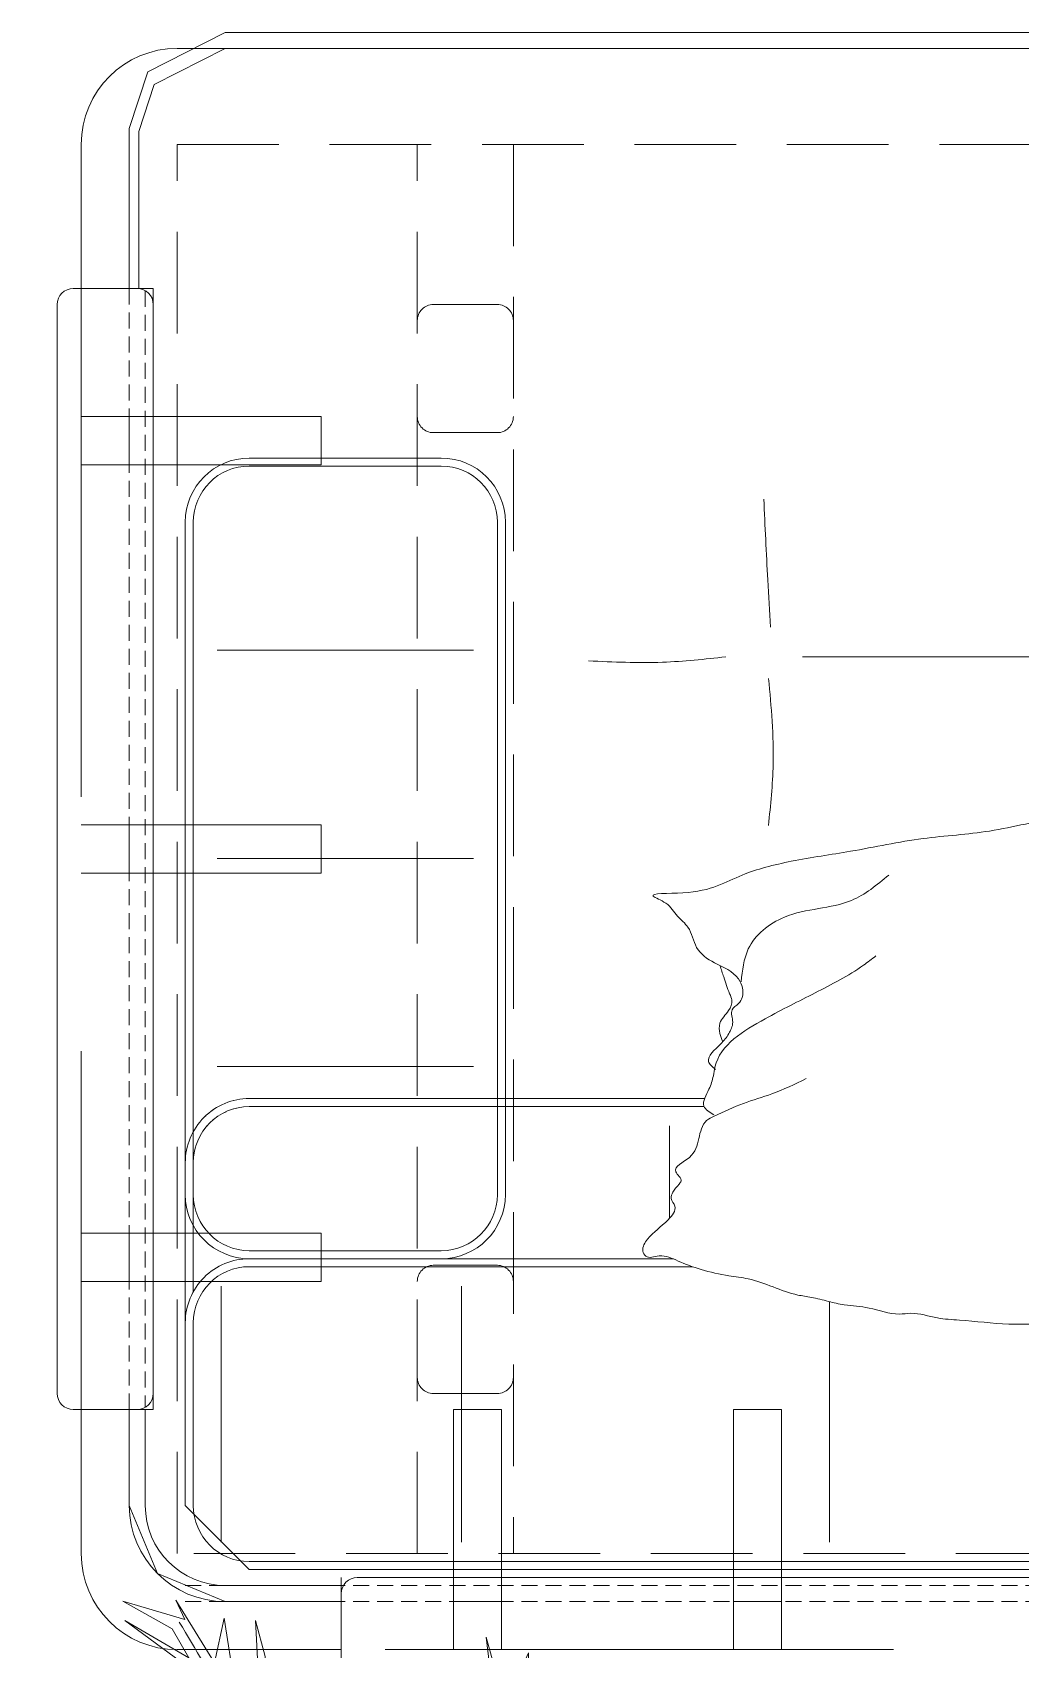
# Model space of a CAD drawing. Header units: centimetres. Extents: x 5488 to 20269, y -31398 to -19684.
# Drawn here: x 16366.9 to 16428.7, y -23979.2 to -23878.2 of the extents above; entities that cross this region are included whole.
import ezdxf

# ---------------------------------------------------------------- set-up
doc = ezdxf.new("R2010")
doc.units = ezdxf.units.CM
doc.set_wipeout_variables(frame=1)
for name, pattern in [('DASHED2', [9.524999999999999, 6.35, -3.175]), ('DASHEDX2', [1.5, 1, -0.5]), ('HIDDEN', [9.524999999999999, 6.35, -3.175])]:
    doc.linetypes.add(name, pattern=pattern)
doc.layers.add('wipeout', color=7, linetype='Continuous', true_color=0xffffff)
for name, color, linetype, lineweight in [('xxx_Auto_FFE_UPHOLSTERY', 67, 'Continuous', 20), ('xxx_Auto_FFE_WOOD', 36, 'Continuous', 0), ('xxx_Auto_Tefris_Tefris', 32, 'Continuous', 15)]:
    doc.layers.add(name, color=color, linetype=linetype, lineweight=lineweight)
doc.layers.add('xxx_Auto_LANDSCAPE', color=7, linetype='Continuous', lineweight=0, true_color=0x496639)

# ---------------------------------------------------------------- blocks, each defined once
blk = doc.blocks.new('A$C5c4a7a0b')
for p, q in [((109.0000293273915, -4.5), (109.0000293273915, -3)), ((109.0000293273915, -3), (116.2500293273924, -3)), ((116.2500293273924, -3), (120.4926700145115, -4.757359312879998)), ((120.4926700145115, -4.757359312879998), (122.2500293273915, -9)), ((122.2500293273915, -9), (122.2500293273915, -15)), ((122.2500293273915, -15), (120.7500293273906, -15)), ((120.7500293273906, -15), (120.7500293273924, -85)), ((120.7500293273924, -85), (122.2500293273915, -85)), ((-123.2500293273924, -101), (116.2500293273924, -101))]:
    blk.add_line(p, q)
at = {"layer": 'xxx_Auto_FFE_UPHOLSTERY', "linetype": 'DASHEDX2'}
blk.add_line((118.7499999999936, -4), (-115.8660547311756, -4), dxfattribs=at)
at = {"layer": 'xxx_Auto_FFE_UPHOLSTERY'}
for p, q in [((31.48317326763754, -62), (80.17482037730406, -62)), ((121.6507287539189, -85), (121.6507287539189, -94.80467274797775)), ((122.2500293273915, -85), (122.2500293273915, -95)), ((121.6507287539189, -94.80467274797775), (120.6937358633568, -97.74090608043844)), ((122.2500293273915, -95), (121.0977091848081, -98.53553390593152)), ((121.0977091848081, -98.53553390593152), (116.2500293273924, -101))]:
    blk.add_line(p, q, dxfattribs=at)
at = {"layer": 'xxx_Auto_FFE_UPHOLSTERY', "linetype": 'DASHEDX2'}
for points in [[(118.7500293273852, -3), (-116.0000293273915, -3)], [(121.2500293273915, -84.8660254037859), (121.2500293273915, -15.13397459621774)], [(122.2500293273915, -85), (122.2500293273915, -15)]]:
    blk.add_lwpolyline(points, dxfattribs=at)
at = {"layer": 'xxx_Auto_FFE_UPHOLSTERY'}
for points in [[(109.0000293273915, -3), (116.2500293273915, -3, -0.4142135623730951), (122.2500293273915, -9), (122.2500293273915, -15)], [(108.8660547311756, -4), (116.2500293273915, -4, -0.4142135623730951), (121.2500293273915, -9), (121.2500293273915, -15)], [(114.7500293273915, -24.41421356237333), (-101.7500293273824, -24.4142135623697, -0.4142135623729902), (-105.7500293273824, -20.41421356237333), (-105.7500293273897, -9, -0.4142135623732038), (-101.7500293273897, -5), (114.7499999999955, -5), (118.7499999999955, -9)], [(118.7499999999955, -9), (118.7500000000027, -30.4142135623697, -0.4142135623732038), (114.7500000000027, -34.41421356237333), (-85.75002932739153, -34.4142135623697)], [(118.7500000000027, -20.4142135623697, -0.4142135623732038), (114.7500000000027, -24.41421356237333)], [(118.2499999999991, -22.35070523547984), (118.2500000000027, -30.4142135623697, -0.414213562373095), (114.7500000000027, -33.9142135623697), (-85.75002932739153, -33.9142135623697)], [(102.7500293273915, -24.41421356237333, 0.414213562373095), (98.75002932739153, -28.41421356237333), (98.75002932739153, -70.41421356237333, 0.414213562373095), (102.7500293273915, -74.41421356237333), (114.7500293273915, -74.41421356237333, 0.414213562373095), (118.7500293273915, -70.41421356237333), (118.7500293273915, -28.41421356237333, 0.414213562373095), (114.7500293273915, -24.41421356237333)], [(-129.2500293273915, -85), (-129.2500293273915, -95, 0.414213562373095), (-123.2500293273915, -101), (116.2500293273924, -101)], [(-128.2500293273915, -84.86602540378226), (-128.2500293273915, -95, 0.4142135623730951), (-123.2500293273915, -100), (116.2500293273924, -100), (120.6937358633568, -97.74090608043844)]]:
    blk.add_lwpolyline(points, format="xyb", dxfattribs=at)
for points in [[(114.7499999999955, -5.5, -0.4142135623729428), (118.2499999999955, -9), (118.2500000000027, -20.4142135623697, -0.414213562373095), (114.7500000000027, -23.9142135623697), (-101.7500293273824, -23.9142135623697, -0.414213562373095), (-105.2500293273806, -20.41421356237333), (-105.2500293273897, -9, -0.4142135623732472), (-101.7500293273897, -5.5)], [(114.7500293273915, -24.91421356237333), (102.7500293273915, -24.91421356237333, 0.414213562373095), (99.25002932739153, -28.41421356237333), (99.25002932739153, -70.41421356237333, 0.414213562373095), (102.7500293273915, -73.91421356237333), (114.7500293273915, -73.91421356237333, 0.414213562373095), (118.2500293273915, -70.41421356237333), (118.2500293273915, -28.41421356237333, 0.414213562373095)]]:
    blk.add_lwpolyline(points, format="xyb", close=True, dxfattribs=at)
for points in [[(78.49997067261211, -6.707106781221228), (78.49997067261211, -22.70710678122123)], [(101.4999706619401, -6.707106785514043), (101.4999706619401, -22.70710678551404)], [(116.4999706619401, -6.707106785514043), (116.4999706619401, -22.70710678551404)], [(88.49997067261938, -25.62132034359092), (88.49997067261938, -32.70710678121395)], [(116.7500293273897, -36.41421356237333), (100.7500293273897, -36.41421356237333)], [(116.7500293273897, -49.41421356237333), (100.7500293273897, -49.41421356237333)], [(116.7500293273897, -62.41421356237333), (100.7500293273897, -62.41421356237333)]]:
    blk.add_lwpolyline(points, dxfattribs=at)
at = {"layer": 'xxx_Auto_FFE_UPHOLSTERY', "linetype": 'DASHEDX2'}
for points in [[(98.75002932739153, -33.91421356237333), (114.7500293273824, -33.91421356237333, 0.414213562373095), (118.2500293273806, -30.41421356237333), (118.2500293273806, -26.47772188924864)], [(98.75002932739153, -34.41421356237333), (114.7500293273824, -34.41421356237333, 0.4142135623738942), (118.7500293273915, -30.41421356237333)]]:
    blk.add_lwpolyline(points, format="xyb", dxfattribs=at)
at = {"layer": 'xxx_Auto_FFE_UPHOLSTERY'}
for points in [[(82.29963098306871, -60.65776822118278), (82.01359719556604, -55.28905060324905), (82.30961301353636, -51.47055564969924)], [(84.97332146172448, -62), (88.9248729033734, -61.66377816653403), (93.54903992437357, -61.74782887251422)], [(82.18174489163903, -63.86270735670041), (82.34990498524166, -66.80464364716318), (82.60213272811416, -71.84797114919274)]]:
    blk.add_spline(points, degree=3, dxfattribs=at)
at = {"layer": 'xxx_Auto_FFE_WOOD', "linetype": 'HIDDEN', "ltscale": 5}
for p, q in [((84.5, 0), (84.5, -15)), ((99, 0), (99, -15)), ((125.25, -23), (110.25, -23)), ((125.25, -48.5), (110.25, -48.5)), ((125.25, -74), (110.25, -74))]:
    blk.add_line(p, q, dxfattribs=at)
at = {"layer": 'xxx_Auto_FFE_WOOD'}
for points in [[(109, -3.5), (109, 0.5, 0.414213562373095), (108, 1.5), (-115, 1.5, 0.414213562373095), (-116, 0.5), (-116, -3.5, 0.414213562373095), (-115, -4.5), (108, -4.5, 0.414213562373095)], [(121.75, -15), (125.75, -15, -0.414213562373095), (126.75, -16), (126.75, -84, -0.414213562373095), (125.75, -85), (121.75, -85, -0.414213562373095), (120.75, -84), (120.75, -16, -0.414213562373095)]]:
    blk.add_lwpolyline(points, format="xyb", close=True, dxfattribs=at)
at = {"layer": 'xxx_Auto_FFE_WOOD', "linetype": 'HIDDEN', "ltscale": 5}
for points in [[(-116.0000570244374, 0.003461839729425265), (109, 0)], [(84.5, 0), (81.5, 0)], [(84.5, -15), (81.5, -15), (81.5, 0)], [(99, 0), (102, 0)], [(99, -15), (102, -15), (102, 0)], [(81.5, -3), (84.5, -3)], [(102, -3), (99, -3)], [(125.25, -85), (125.25, -15)], [(110.25, -23), (110.25, -26), (125.25, -26)], [(122.25, -26), (122.25, -23)], [(110.25, -48.5), (110.25, -51.5), (125.25, -51.5)], [(122.25, -51.5), (122.25, -48.5)], [(110.25, -74), (110.25, -77), (125.25, -77)], [(122.25, -77), (122.25, -74)]]:
    blk.add_lwpolyline(points, dxfattribs=at)
at = {"layer": 'xxx_Auto_FFE_WOOD'}
for points in [[(125.25, -15), (125.25, -6, 0.4142135623730956), (119.25, 0), (109, 0)], [(119.25, -100), (-126.25, -100, -0.4142135623730945), (-132.25, -94), (-132.25, -85)], [(119.25, -100, 0.4142135623730945), (125.25, -94), (125.25, -85)]]:
    blk.add_lwpolyline(points, format="xyb", dxfattribs=at)
at = {"layer": 'xxx_Auto_FFE_WOOD', "linetype": 'DASHED2'}
blk.add_lwpolyline([(-126.25, -94), (-126.25, -6), (119.2544739990544, -6), (119.2544739990544, -94)], close=True, dxfattribs=at)
for points in [[(98.25, -94), (98.25, -6)], [(104.25, -6), (104.25, -94)]]:
    blk.add_lwpolyline(points, dxfattribs=at)
for points in [[(104.25, -17, 0.414213562373095), (103.25, -16), (99.25, -16, 0.414213562373095), (98.25, -17)], [(98.25, -23, 0.414213562373095), (99.25, -24), (103.25, -24, 0.414213562373095), (104.25, -23)], [(98.25, -77, -0.414213562373095), (99.25, -76), (103.25, -76, -0.414213562373095), (104.25, -77)], [(104.25, -83, -0.414213562373095), (103.25, -84), (99.25, -84, -0.414213562373095), (98.25, -83)]]:
    blk.add_lwpolyline(points, format="xyb", dxfattribs=at)
blk.add_wipeout([(25.45714154270478, -47.99188538371256), (24.323055858013156, -47.742505627009706), (23.74310392938711, -47.666883996856214), (23.374430612679184, -47.6591185986064), (22.87694509029049, -47.52993396364742), (22.669130094843858, -47.35338043227365), (22.56116084104169, -47.124514059995676), (22.54279653328412, -46.884159210858016), (22.542796533281937, -46.88415921086768), (22.92212449298337, -46.78266180667541), (23.179652127031197, -46.809940735081895), (23.52840530012419, -46.67581328137484), (23.787933746795566, -46.27505077970734), (24.057714856634327, -45.52524553778645), (24.28586149597418, -45.00044183903316), (25.04683462329301, -44.254926672352056), (26.016689746954658, -43.60018710712687), (26.672855432600365, -42.99119554124438), (27.228629733044063, -41.99246496220964), (27.853671671949083, -40.869521393593814), (28.149742926253797, -40.11244104075038), (28.372228033166994, -39.58589642002036), (28.79052919666753, -39.046092776666626), (28.9160844473309, -38.90403780711023), (28.577575425451112, -38.5573421289489), (28.458206633945835, -38.28820872886148), (28.443794568747144, -37.99294196787416), (28.52896212402402, -37.66299057625669), (28.683708332341297, -37.228550769893005), (28.78747323161905, -36.87604974565728), (29.009331312173604, -35.64396482445785), (29.140546886747728, -35.18482316836602), (29.20070987503114, -34.68299315639037), (29.140557036389943, -34.21105295294964), (29.0152004256385, -33.845306272273035), (28.512372388839275, -32.97092628922522), (28.02185606770616, -32.21324930168683), (27.766926591100823, -31.646574180773314), (27.623374521630375, -31.188894477095232), (27.457660954247164, -30.281279692509074), (27.308740382383494, -29.462003068442186), (27.17691450457946, -29.15028252922025), (26.972744651092846, -28.887098410975412), (26.611522821365593, -28.613651028445062), (26.348021228778556, -28.439234224762842), (26.026827293519936, -28.17704093451661), (25.80766466879925, -27.969754233025128), (25.62226501218524, -27.79379496867341), (25.432916600500935, -27.5991639536727), (25.327177448350046, -27.461495275591787), (25.275536278290517, -27.343016617794305), (25.314307203891673, -27.215443524697477), (25.399060433159296, -27.155323754060362), (25.569865496336615, -27.092931891119918), (25.775180642592957, -27.04805312129689), (26.13812801841852, -26.99821017810534), (26.595060824523664, -26.920918532142977), (26.953686407796, -26.842893757968312), (27.29598827806629, -26.74656321397137), (28.07079519597537, -26.440794824129426), (29.682523526570538, -25.642844186614738), (32.06443329283785, -24.729830499753106), (34.139698731312976, -24.083542528008905), (37.569664390478145, -23.17394652396024), (41.286143737408544, -22.32380201248671), (45.505253048625484, -21.59034240762155), (49.0175109597077, -21.150791723599312), (51.32436086861376, -20.768594886725268), (52.752665153704406, -20.69070452290886), (54.05055429357401, -20.667710992630518), (55.070574136534425, -20.517324868831864), (55.95788048775548, -20.420592924649213), (57.20756827394306, -20.343421001137983), (58.506405830273316, -20.398516632742457), (59.87693163454664, -20.50553495563119), (61.45148854370383, -20.511106539592333), (62.12120791239099, -20.414653585856357), (62.978529116187964, -20.416251325671226), (64.62533995636176, -20.29513026021401), (66.21558945603216, -20.171044263978416), (67.62933636132942, -20.197785519093145), (68.3396666059352, -20.275038016082377), (69.49970064298772, -20.258729488002515), (70.51029674766384, -20.275624819509545), (71.10529539587176, -20.23839817425325), (71.77740005239318, -20.182533925498035), (73.36727130705563, -20.226392443766983), (62.63944926143395, -20.299672677037847), (63.87132011098828, -20.316870877537866), (65.05240708681744, -20.325302890836113), (66.35313012694054, -20.32059732138633), (67.48079168120495, -20.33315955862001), (68.49967958929375, -20.40636068132916), (70.04589823475544, -20.555662435528774), (71.01159224701952, -20.617183176811835), (71.80233936025024, -20.72186077889812), (72.52568822597678, -20.885084740961858), (73.14527058023393, -20.991249528472736), (74.03091443538932, -20.957820656658626), (74.49479730811233, -20.975417772189644), (75.21077196375106, -21.1263607678474), (75.89712263954081, -21.306503954379963), (76.67688583926736, -21.431859147987907), (77.89146099800118, -21.593908104260862), (78.59164203925917, -21.754677442387916), (79.58550483582532, -21.99009843280217), (80.25025511873314, -22.103668278694997), (81.06267260415818, -22.303845128419283), (81.63751280088684, -22.503211639568278), (82.12187578372433, -22.687362604727596), (82.54088006733261, -22.859907135033623), (83.14086530307794, -23.116979917909248), (84.0587280869949, -23.243034499335792), (84.63225060762855, -23.356913907609155), (85.69314464885957, -23.519529107551847), (86.4509023126614, -23.718404809203292), (86.89504210418811, -23.81964613208727), (87.6220642318464, -24.12609366799255), (88.04343190918908, -24.309455217529944), (88.5172684958051, -24.50655682801336), (88.97068522144775, -24.59268811325272), (89.49739162654876, -24.521951021101245), (89.78921353766187, -24.49810575717251), (89.96964264434902, -24.56284705521452), (90.11753905308075, -24.768286604443134), (90.15893072053163, -24.962531185198856), (90.11629488807125, -25.21368962828774), (90.02481790370261, -25.402388228011134), (89.8353656570996, -25.652053831062986), (89.59681379356641, -25.923210900979342), (89.25875780763624, -26.16819249171283), (88.52975397610071, -26.893655105452197), (88.24567299203736, -27.247974510624374), (88.16365927279666, -27.721019199887124), (88.35562725093772, -28.07040043701896), (88.27149301986435, -28.590586464349286), (88.07572515375992, -28.865938112380405), (87.9185983308261, -29.04483226434482), (87.7688804552875, -29.25204577014648), (87.91743101876551, -29.58831956127932), (88.1198193879327, -29.97830705381068), (87.89679938216679, -30.276398811204146), (87.66220794981268, -30.4172611761269), (87.34507399427604, -30.66462496399184), (87.10127305341359, -30.884862418574343), (86.95758523188731, -30.984260215746318), (86.77959832545697, -31.468598300405475), (86.58069769712777, -32.3639497768078), (86.43107857770285, -32.677791213249165), (86.17983080081407, -33.03030736853455), (85.91212756999941, -33.210374771400325), (85.71706484194186, -33.39900174183485), (86.06011513569773, -33.61459875831616), (86.33566823962454, -33.92253420418872), (86.26625330392548, -34.50218923635781), (86.10119097032593, -34.853672579073034), (85.85973401056478, -35.42527545521426), (85.79406292053073, -35.65055842625462), (85.71918581373731, -36.02273488149042), (85.6732455146449, -36.284682936401964), (85.88055744919158, -36.47184477179623), (86.0305504016909, -36.63323500612432), (86.03227511923507, -36.96092997013295), (85.87472581978679, -37.22425448097219), (85.6369183002095, -37.48349328175999), (85.17571933306837, -37.98944326063615), (85.36077344464947, -38.567023212168195), (85.38332333338096, -38.83930305374726), (85.18921175987948, -39.40620160325915), (84.808328040294, -39.89436231704053), (84.61562415352691, -40.29610088128926), (84.7623329678032, -41.02646712729985), (84.92368949308812, -41.452216353501655), (85.2141304029013, -42.344786082304694), (85.34132472582212, -42.72382382316039), (86.09465531599261, -43.13907965246665), (86.7624219667023, -43.79740253212937), (87.09254745686687, -44.59610602457347), (87.31516640280002, -45.07706978830464), (87.64634242312707, -45.4614281802708), (88.13876443674735, -45.98777447787755), (88.58053880604982, -46.50371772836306), (89.1495891266045, -46.857519943713626), (89.52276985757422, -47.11716868894024), (89.52276985753521, -47.11716868899644), (88.98033422665415, -47.21181645139474), (88.4796357703839, -47.12839269833417), (87.87840801803283, -47.24786961666767), (86.92991195559023, -47.332143064049944), (85.71242426238851, -47.61969483129204), (84.42077384038026, -48.16481866102045), (81.36912149734124, -49.130242079735154), (78.80919813775313, -49.59764957146254), (71.51979163033354, -50.8102844079757), (67.47152096536223, -51.19679107186542), (63.270486826573, -51.50078090253973), (69.56372063583872, -51.94995539013853), (67.15066435630872, -52.00684401869539), (65.1800780467166, -51.80713687646525), (61.878408999330695, -52.03453198153254), (58.17598652464494, -52.16467106284216), (53.762331771637925, -52.13622815688933), (53.762331771637925, -52.13622815688933), (50.38315319099172, -52.00108238974724), (47.73293710718402, -51.813443865436085), (45.841431906410506, -51.63053165685831), (43.25331461609134, -51.39936198330564), (40.81461026658445, -51.28252445836591), (39.29062943059859, -51.1529232965848), (36.72919583777734, -50.70326381710974), (35.309395686926045, -50.36096579101364), (33.82227981605224, -50.006738657520344), (32.28907697257503, -49.73644897530936), (30.87911682674666, -49.51598673323173), (29.266974345626238, -49.08789916284344), (27.323561410346986, -48.58639768055059), (26.523769758499512, -48.28305438418229)]).dxf.layer = 'xxx_Auto_FFE_UPHOLSTERY'
at = {"layer": 'xxx_Auto_FFE_UPHOLSTERY'}
for points in [[(59.3592569577977, -21.05946161076645), (60.93019529949743, -20.74650598902008), (61.45148854371837, -20.51110653958676), (62.60516132526209, -20.41936330327371), (63.25538468621562, -20.30827177728497), (64.14449523294388, -20.31716032646364), (65.62390726693775, -20.32759218781939), (67.29209627278578, -20.32599270621358), (70.38092396150205, -20.58181747039998), (71.75386919654375, -20.71289120348956), (73.42357096764499, -21.00222722914259), (74.12746359967605, -20.95435157270913), (76.02328496567134, -21.33391445076268), (77.5721877427186, -21.53729431508327), (78.56446947841869, -21.74787180566636), (79.62842409687619, -21.99831287925917), (80.46954001217455, -22.14588944635034), (83.57049514682149, -23.15596277864461), (84.78143124307462, -23.3447049676106), (86.52043863086146, -23.73904398158629), (87.95339559333479, -24.2684993919429), (89.14333828953022, -24.58588887565566), (89.97653004255335, -24.56804589236344), (90.15158195599543, -24.88977751245329), (89.85847928007206, -25.63511909442241), (88.57980119483909, -26.84234985094372), (88.15441753327104, -27.69387287259815), (88.38884681172385, -28.18174031317903), (88.28914332967906, -28.55900797811046), (87.88906744441738, -29.07759321323101), (87.76790876959058, -29.25550202759405), (88.1015469054455, -29.83792938858824), (87.24663182156473, -30.74308054481298), (86.6618712204363, -31.91911665205407), (86.17219551502785, -33.03717297565527), (85.69472425792446, -33.3163011461038), (83.86180423983751, -34.11329642378405), (82.0911906886704, -34.70981708683394), (79.96258109945666, -35.6586939822846)], [(85.7170648419451, -33.39900174183276), (86.34261767989119, -33.94089281467677), (86.03038964659754, -34.99997727732625), (85.75250154488094, -35.83548297073139), (85.65268060175731, -36.38068779125388), (82.5204362377699, -39.39264464766529), (79.39160954456929, -41.01354280504529), (76.37394713412323, -42.74250584529364), (75.59146409364075, -43.32670301536928)], [(85.61116674559344, -36.23315692369943), (86.04862661842526, -36.7304990401899), (85.30182533110747, -37.81026723556351), (84.78653696919173, -38.4707508597603), (84.54459669403514, -39.17750796422843), (84.57818392525587, -39.95428097720651), (84.18040415134601, -40.35060273305862), (83.95024082645978, -40.73478956698818), (84.18040415134601, -41.88368174719653), (85.6827274996158, -42.89232910790088), (86.79677316206107, -43.85490716144341), (87.33692620059628, -45.10999594034001), (87.9840634614684, -45.79812536612735), (88.72708147642152, -46.61864739894736), (89.50704045486236, -47.05774151980586), (87.65724394683275, -47.25923718307968), (83.94164082883435, -48.37309035283397), (80.88629387031324, -49.23232484991968), (77.1746529027223, -49.85790847481621), (72.64074595584498, -50.65124752843258), (68.49413152276065, -51.12229765810116), (64.00130416850698, -51.88832230299886), (61.23196117395491, -51.92091569109107), (58.33989229848521, -52.16294068009665), (46.35484336601985, -51.68417659842817), (43.80662320196461, -51.43514135979422), (39.49670805586902, -51.17639626506934), (36.30568316356403, -50.6057246493001), (33.09798053881059, -49.86390633224801), (30.10940058315282, -49.34405916962351), (27.90869499328983, -48.70523524066084), (27.28993766409803, -48.57690618330525), (26.61775090550327, -48.31832048251817), (24.86911493842308, -47.86377218899725), (23.8773022726109, -47.67600628137006), (23.37443061268277, -47.65911859860353)], [(85.34132472582314, -42.72382382315845), (85.10364285494325, -42.00734099218971), (84.73389407057766, -40.96089404895974), (84.59506666571724, -40.57100872757292), (84.79714336530014, -39.91093512823863), (85.34132472582314, -39.11470280168942), (85.34132472582314, -38.47194165145993), (85.17571933307045, -37.98944326063429)], [(74.78878796533172, -48.36871505415183), (77.12143693267535, -46.78741181718215), (81.31621055500909, -45.7455060579523), (83.5673848482893, -43.75756300428839), (84.01796861971161, -41.70634831296047)]]:
    blk.add_spline(points, degree=3, dxfattribs=at)
blk = doc.blocks.new('palm_plan')
at = {"color": 0}
for p, q in [((-35.70663038191378, 74.410808784869), (-52.98413269116827, 98.95932998445187)), ((-52.98413269116827, 98.95932998445187), (-46.84102143616565, 87.45221034506449)), ((-46.84102143616565, 87.45221034506449), (-62.19879957367266, 94.74005339389805)), ((-62.19879957367266, 94.74005339389805), (-52.98413269116827, 84.00007471491426)), ((-23.80435169049179, 73.26009603593047), (-39.93002000458091, 97.80861854384602)), ((-39.93002000458091, 97.80861854384602), (-36.47451801908301, 80.54793908476495)), ((-22.26857387674136, 78.24651489522057), (-29.56351912691025, 95.8907648345039)), ((-29.56351912691025, 95.8907648345039), (-23.80435169049179, 73.26009603593047)), ((-36.47451801908301, 80.54793908476495), (-41.84974163691641, 90.52077549501246)), ((-41.84974163691641, 90.52077549501246), (-35.70663038191378, 74.410808784869)), ((-21.88462751874522, 91.67148824395099), (-22.26857387674136, 78.24651489522057)), ((-16.12546008232675, 54.84870513624264), (-21.88462751874522, 91.67148824395099)), ((-12.28601681765576, 92.05505872415233), (-13.82179463140619, 72.10938459532463)), ((-11.51812664107456, 71.72581411512238), (-12.28601681765576, 92.05505872415233)), ((-52.98413269116827, 84.00007471491426), (-70.26163500042367, 86.68506938465998)), ((-70.26163500042367, 86.68506938465998), (-48.37679924991608, 79.78079812436044)), ((-13.82179463140619, 72.10938459532463), (-16.89335025890796, 87.45221034506449)), ((-16.89335025890796, 87.45221034506449), (-16.12546008232675, 54.84870513624264)), ((-48.37679924991608, 79.78079812436044), (-41.84974163691641, 74.79437926507035)), ((-36.85846437707914, 60.21869447573499), (-62.58274593166971, 77.09580345461472)), ((-62.58274593166971, 77.09580345461472), (-41.46579781833225, 57.53369980598927)), ((-35.70663038191378, 64.82154154649015), (-46.07313125958444, 75.56152022547485)), ((-46.07313125958444, 75.56152022547485), (-36.85846437707914, 60.21869447573499)), ((-41.84974163691641, 74.79437926507035), (-35.70663038191378, 64.82154154649015)), ((-5.375015386071027, 77.09580345461472), (-8.83051483215695, 60.60226495593724)), ((-3.071347395739394, 37.58802567716157), (-5.375015386071027, 77.09580345461472)), ((36.15903166217868, 67.82188106386002), (44.90009571580231, 77.20937459507513)), ((-10.36629264590829, 53.31442190710277), (-11.51812664107456, 71.72581411512238)), ((2.303876222094004, 70.1915308859825), (-1.151625763403899, 53.69799369563771)), ((2.303876222094004, 53.69799369563771), (2.303876222094004, 70.1915308859825)), ((-1.919513400573123, 65.97225429542868), (-3.071347395739394, 37.58802567716157)), ((-1.151625763403899, 53.69799369563771), (-1.919513400573123, 65.97225429542868)), ((30.29720342735618, 58.60068317820242), (36.15903166217868, 67.82188106386002)), ((-41.46579781833225, 57.53369980598927), (-64.11852374542013, 62.13654818507712)), ((-64.11852374542013, 62.13654818507712), (-49.1446868870853, 53.69799369563771)), ((-8.83051483215695, 60.60226495593724), (-10.36629264590829, 53.31442190710277)), ((-42.77044345435115, 48.2542706423128), (-54.94950278893793, 53.5774203578203)), ((-54.94950278893793, 53.5774203578203), (-46.57639949640998, 53.19719528468886)), ((-46.57639949640998, 53.19719528468886), (-50.00175866455629, 53.95764543095174)), ((5.37543184959577, 34.90303100741494), (2.303876222094004, 53.69799369563771)), ((-30.97197845426399, 42.55089454534118), (-66.3673709151135, 52.43674513842598)), ((-66.3673709151135, 52.43674513842598), (-42.77044345435115, 48.2542706423128)), ((-29.06900170294011, 40.26954410655253), (-58.37486195708516, 45.97292020352415)), ((-58.37486195708516, 45.97292020352415), (-30.97197845426399, 42.55089454534118)), ((-27.92721362061729, 38.74864512235945), (-50.00175866455629, 41.02999425281541)), ((-50.00175866455629, 41.02999425281541), (-29.06900170294011, 40.26954410655253)), ((-35.91972257864563, 38.36842004922801), (-22.59887516173512, 36.84751975670224)), ((-35.43661727103427, 37.09524734651859), (-18.54632954268436, 31.72629813163439)), ((-22.59887516173512, 36.84751975670224), (-27.92721362061729, 38.74864512235945)), ((-89.17843678241297, 34.02727617967957), (-98.39132099787639, 35.56126110893274)), ((-98.39132099787639, 35.56126110893274), (-83.03651397210433, 29.4253200835883)), ((-72.28815159347505, 25.59035579795636), (-89.17843678241297, 34.02727617967957)), ((-48.48820070352849, 14.08546424939414), (-69.21719018832118, 33.26028306088665)), ((-69.21719018832118, 33.26028306088665), (-58.46882527028083, 18.68742034548632)), ((13.05432091834973, 18.40949250873746), (5.37543184959577, 34.90303100741494)), ((-80.73329291823848, 22.52238463111735), (-102.2300227543192, 28.65832696479538)), ((-102.2300227543192, 28.65832696479538), (-93.01713853885576, 21.75539151232442)), ((-77.6623315130837, 24.82336267916344), (-88.41069643112405, 28.65832696479538)), ((-88.41069643112405, 28.65832696479538), (-80.73329291823848, 22.52238463111735)), ((-83.03651397210433, 29.4253200835883), (-77.6623315130837, 24.82336267916344)), ((-18.54632954268436, 31.72629813163439), (-49.25594105481741, 31.72629813163439)), ((-49.25594105481741, 31.72629813163439), (-17.01084884010743, 28.65832696479538)), ((-17.01084884010743, 28.65832696479538), (-40.81079719064292, 26.35734891674929)), ((-58.46882527028083, 18.68742034548632), (-72.28815159347505, 25.59035579795636)), ((-40.81079719064292, 26.35734891674929), (-18.36137910685284, 17.23815650925098)), ((-93.01713853885576, 21.75539151232442), (-111.4429044303706, 19.45441346427924)), ((-35.43661727103427, 10.25049996376219), (-53.0946428112602, 22.52238463111735)), ((-53.0946428112602, 22.52238463111735), (-48.48820070352849, 14.08546424939414)), ((-106.068724510762, 19.45441346427924), (-116.8170868893912, 7.182530105256774)), ((-112.2106447816595, 5.648543867670924), (-89.9461771337019, 17.92042853502608)), ((-96.85584029529946, 16.38644229744023), (-112.2106447816595, 5.648543867670924)), ((-111.4429044303706, 19.45441346427924), (-106.068724510762, 19.45441346427924)), ((-105.300984159474, 15.61945048697999), (-96.85584029529946, 16.38644229744023)), ((-81.50103326952649, 17.15343541623315), (-100.6945420517422, 4.881550748877999)), ((-89.9461771337019, 17.92042853502608), (-97.62358064658747, 11.78448620134805)), ((-97.62358064658747, 11.78448620134805), (-81.50103326952649, 17.15343541623315)), ((-26.99147340685977, 5.648543867670924), (-37.73983578548814, 18.68742034548632)), ((-37.73983578548814, 18.68742034548632), (-35.43661727103427, 10.25049996376219)), ((-116.8170868893912, 7.182530105256774), (-105.300984159474, 15.61945048697999)), ((-100.6945420517422, 4.881550748877999), (-86.1074753772582, 12.55147932014097)), ((-65.3784884318784, 13.31847113060121), (-86.87521572854712, 4.881550748877999)), ((-86.1074753772582, 12.55147932014097), (-73.05588940535199, 14.85245736818706)), ((-73.05588940535199, 14.85245736818706), (-65.3784884318784, 13.31847113060121)), ((-17.77858919139635, 4.114558938417758), (-30.83017516330256, 14.85245736818706)), ((-30.83017516330256, 14.85245736818706), (-26.99147340685977, 5.648543867670924)), ((-56.16560421641498, 8.71651503450903), (-73.82362975664091, 6.415536986463849)), ((-71.52041124218704, 7.949521915716105), (-56.16560421641498, 8.71651503450903)), ((-73.82362975664091, 6.415536986463849), (-93.78487889014468, -1.254390276467348)), ((-86.87521572854712, 4.881550748877999), (-71.52041124218704, 7.949521915716105)), ((-79.96555256694955, 3.347565819624833), (-66.91396913445533, 4.114558938417758)), ((-66.91396913445533, 4.114558938417758), (-51.55916210868327, 5.648543867670924)), ((-42.34627789321985, 4.114558938417758), (-63.84300772930055, 3.347565819624833)), ((-51.55916210868327, 5.648543867670924), (-42.34627789321985, 4.114558938417758)), ((-80.73329291823848, 0.2795946527858177), (-96.85584029529946, -6.623339491351544)), ((-93.78487889014468, -1.254390276467348), (-79.96555256694955, 3.347565819624833)), ((-63.84300772930055, 3.347565819624833), (-80.73329291823848, 0.2795946527858177)), ((-96.85584029529946, -6.623339491351544), (-73.82362975664091, -2.788376514053198)), ((-73.82362975664091, -2.788376514053198), (-46.95272000095156, -1.254390276467348)), ((-29.29469446072562, -3.555369632846123), (-50.79142175739435, -4.322361443305454)), ((-46.95272000095156, -1.254390276467348), (-29.29469446072562, -3.555369632846123)), ((-50.79142175739435, -4.322361443305454), (-74.59137010792983, -8.157325728937394)), ((-74.59137010792983, -8.157325728937394), (-46.95272000095156, -7.390332610144469)), ((-46.95272000095156, -7.390332610144469), (-33.90113656845733, -11.22529689577641)), ((-33.90113656845733, -11.22529689577641), (-27.71435251035291, -13.75133959219329)), ((-27.71435251035291, -13.75133959219329), (-57.70108491899191, -16.59424611066061)), ((29.24570927352124, -13.53331403454558), (45.37234496064866, -18.59078182829217)), ((29.24570927352124, -13.53331403454558), (40.16212223759703, -14.90138378305073)), ((40.16212223759703, -14.90138378305073), (35.50158050216032, -12.76738171363831)), ((35.50158050216032, -12.76738171363831), (62.00841479671726, -21.59438938143649)), ((-44.6494989470857, -17.36123922945353), (-78.43007186437262, -18.12823103991377)), ((-78.43007186437262, -18.12823103991377), (-53.0946428112602, -21.19620220675279)), ((-57.70108491899191, -16.59424611066061), (-44.6494989470857, -17.36123922945353)), ((-31.59791551459148, -18.8952241587067), (-40.04305683935399, -26.56515142163698)), ((-36.20435762232319, -20.42921039629255), (-31.59791551459148, -18.8952241587067)), ((-30.10665358863844, -27.60538200394967), (-12.86389027807309, -19.50466203028282)), ((45.37234496064866, -18.59078182829217), (35.56709347590368, -20.40866472353446)), ((62.00841479671726, -21.59438938143649), (53.07570895732806, -16.9383847474146)), ((53.07570895732806, -16.9383847474146), (79.48544630460219, -27.70539489119437)), ((79.48544630460219, -27.70539489119437), (70.84402368882456, -20.23638830241634)), ((70.84402368882456, -20.23638830241634), (93.51231113105405, -34.47211327008699)), ((-68.44944983703226, -25.03116649238473), (-82.26877362081541, -23.49718025479888)), ((-82.26877362081541, -23.49718025479888), (-76.12685081050677, -28.09913765922283)), ((-53.0946428112602, -21.19620220675279), (-76.12685081050677, -21.19620220675279)), ((-76.12685081050677, -21.19620220675279), (-68.44944983703226, -25.03116649238473)), ((-59.23656562156884, -35.0020718033611), (-46.18497964966264, -21.96319532554571)), ((-46.18497964966264, -21.96319532554571), (-54.63012351383713, -31.16710882606185)), ((-53.86238316254912, -35.0020718033611), (-36.20435762232319, -20.42921039629255)), ((35.56709347590368, -20.40866472353446), (52.36111511349645, -22.27960856611662)), ((52.36111511349645, -22.27960856611662), (44.03756918748968, -24.96382619338237)), ((129.2330581028291, -23.51463864820835), (107.0112906632758, -21.95369159579968)), ((116.3860979289148, -26.98340842207836), (129.2330581028291, -23.51463864820835)), ((-76.12685081050677, -28.09913765922283), (-90.7139174849899, -25.03116649238473)), ((-90.7139174849899, -25.03116649238473), (-80.73329291823848, -29.633122588476)), ((-75.35911045921785, -44.20598530387724), (-67.68170948574425, -28.09913765922283)), ((-60.00430597285776, -25.79815961117765), (-70.75267089089812, -55.71087685243947)), ((-67.68170948574425, -28.09913765922283), (-60.00430597285776, -25.79815961117765)), ((-60.00430597285776, -31.16710882606185), (-52.32690245997128, -25.03116649238473)), ((-52.32690245997128, -25.03116649238473), (-59.23656562156884, -35.0020718033611)), ((-40.04305683935399, -26.56515142163698), (-44.6494989470857, -37.3030498514072)), ((-44.6494989470857, -37.3030498514072), (-30.10665358863844, -27.60538200394967)), ((25.21620564176555, -35.41962965461062), (20.93318104337595, -26.31651192383197)), ((40.70063110491628, -40.89643319157312), (29.11981894829114, -27.36923238095733)), ((29.11981894829114, -27.36923238095733), (40.23052807427848, -45.78796479180437)), ((44.03756918748968, -24.96382619338237), (63.96710606625493, -33.03962826290535)), ((93.51231113105405, -34.47211327008699), (82.1781674099393, -27.35425078625212)), ((93.51231113105405, -34.47211327008699), (87.39363409581165, -26.63653144469117)), ((87.39363409581165, -26.63653144469117), (109.615404074777, -33.92095058648465)), ((126.1081215011454, -29.75842554950759), (116.3860979289148, -26.98340842207836)), ((-89.17843678241297, -31.93410063652209), (-105.300984159474, -35.0020718033611)), ((-80.73329291823848, -29.633122588476), (-102.2300227543192, -29.633122588476)), ((-102.2300227543192, -29.633122588476), (-89.17843678241297, -31.93410063652209)), ((-70.75267089089812, -55.71087685243947), (-60.00430597285776, -31.16710882606185)), ((-54.63012351383713, -31.16710882606185), (-62.30752702672362, -45.73997023313041)), ((109.615404074777, -33.92095058648465), (102.150277607454, -28.71779461734604)), ((102.150277607454, -28.71779461734604), (126.1081215011454, -29.75842554950759)), ((-105.300984159474, -35.0020718033611), (-86.87521572854712, -35.0020718033611)), ((-86.87521572854712, -35.0020718033611), (-103.765503456897, -39.60402920778506)), ((-91.48165783627883, -44.20598530387724), (-82.26877362081541, -36.53605804094695)), ((-90.7139174849899, -54.94388373364654), (-73.05588940535199, -32.70109375531501)), ((-82.26877362081541, -36.53605804094695), (-90.7139174849899, -54.94388373364654)), ((-73.05588940535199, -32.70109375531501), (-75.35911045921785, -44.20598530387724)), ((-62.30752702672362, -45.73997023313041), (-53.86238316254912, -35.0020718033611)), ((33.48750702663347, -43.94678494339223), (25.21620564176555, -35.41962965461062)), ((48.9989999160598, -40.97940164598367), (42.67761571367737, -34.1040509569948)), ((42.67761571367737, -34.1040509569948), (53.7883251325602, -52.52278620941888)), ((63.96710606625493, -33.03962826290535), (54.38431739294901, -33.79533697808165)), ((54.38431739294901, -33.79533697808165), (81.77273023194812, -40.66843843774132)), ((-93.01713853885576, -40.3710210182453), (-106.068724510762, -51.1089194480146)), ((-103.765503456897, -39.60402920778506), (-93.01713853885576, -40.3710210182453)), ((81.77273023194812, -40.66843843774132), (63.69428734381927, -39.63616963847471)), ((63.69428734381927, -39.63616963847471), (77.02962268613919, -47.43316452084946)), ((-106.068724510762, -51.1089194480146), (-97.62358064658747, -44.20598530387724)), ((-97.62358064658747, -44.20598530387724), (-101.4622824030312, -59.54583982973872)), ((-101.4622824030312, -59.54583982973872), (-91.48165783627883, -44.20598530387724)), ((50.0316388348665, -67.81255832764327), (33.48750702663347, -43.94678494339223)), ((54.10735904183457, -64.23435406942735), (40.70063110491628, -40.89643319157312)), ((56.10952354220717, -54.67479000571529), (48.9989999160598, -40.97940164598367)), ((61.83905372450499, -56.43511208399377), (54.08632126275461, -43.15906159375027)), ((54.08632126275461, -43.15906159375027), (61.81387492837166, -59.20229319782175)), ((40.23052807427848, -45.78796479180437), (50.0316388348665, -67.81255832764327)), ((62.97654409398274, -48.3570586588703), (67.66515610011629, -70.96917548704187)), ((77.02962268613919, -47.43316452084946), (93.32836388533633, -56.96282320376213)), ((53.7883251325602, -52.52278620941888), (60.45392174745484, -68.34252080301121)), ((86.11712953267397, -54.33616851973147), (79.32564120417555, -52.3523501462796)), ((79.32564120417555, -52.3523501462796), (88.41314943908401, -59.2553562714329)), ((62.60301325665841, -66.02233158387025), (56.10952354220717, -54.67479000571529)), ((67.66515610011629, -70.96917548704187), (61.83905372450499, -56.43511208399377)), ((88.41314943908401, -59.2553562714329), (79.07800098497682, -56.18170756644486)), ((79.07800098497682, -56.18170756644486), (95.96859759263225, -70.8263969863383)), ((99.64974808771785, -63.838173892751), (86.11712953267397, -54.33616851973147)), ((93.32836388533633, -56.96282320376213), (99.64974808771785, -63.838173892751)), ((-21.11316763490959, -57.48458144435426), (-24.00197659624064, -68.02243243428438)), ((61.81387492837166, -59.20229319782175), (66.30520401467675, -80.10940237692557)), ((79.32150296387044, -76.19482798832632), (75.00228077800784, -59.75991182465987)), ((75.00228077800784, -59.75991182465987), (75.22060425366453, -82.54021620194635)), ((63.48872516663323, -85.61611342095875), (54.10735904183457, -64.23435406942735)), ((-24.00197659624064, -68.02243243428438), (-25.0789167970479, -80.8041160241728)), ((60.45392174745484, -68.34252080301121), (63.48872516663323, -85.61611342095875)), ((66.30520401467675, -80.10940237692557), (62.60301325665841, -66.02233158387025)), ((80.26170902514605, -66.41176478786474), (79.32150296387044, -76.19482798832632)), ((82.15901959099483, -91.76340941996932), (80.26170902514605, -66.41176478786474)), ((95.96859759263225, -70.8263969863383), (85.15174496816053, -66.88641567559807)), ((85.15174496816053, -66.88641567559807), (93.2990457534197, -83.57248287494167)), ((82.75501323975823, -73.03596231490428), (82.15901959099483, -91.76340941996932)), ((86.73002272021313, -80.52649173238933), (82.75501323975823, -73.03596231490428)), ((95.02847198911513, -95.30941237063234), (86.73002272021313, -80.52649173238933)), ((93.2990457534197, -83.57248287494167), (90.36081730430305, -79.0726358343054)), ((90.36081730430305, -79.0726358343054), (95.02847198911513, -95.30941237063234))]:
    blk.add_line(p, q, dxfattribs=at)
for points in [[(56.14363322604095, 74.49069166304616), (75.62786656128537, 78.86044353846228), (59.72237032385965, 72.50444092952421), (48.58852270371972, 69.32643897088838), (66.87984198008326, 71.70994011278162), (46.59974176912056, 62.54580123891719)], [(-15.50943557061601, -87.30283910536491), (-5.650718869919729, -104.667624883783), (-11.63350273819469, -88.61801813130751), (-16.76277437836052, -78.2376119870869), (-6.234946410874727, -93.38417188860603), (-13.07829023674913, -72.20794580492839)]]:
    blk.add_lwpolyline(points, dxfattribs=at)
for centre, radius, start, end in [((99.169737181056, 53.29780423129614), 81.80964250274616, 133.8194353844676, 142.4149887049304), ((82.97862138750406, 82.63982042755651), 50.09976615149266, 143.6631003810137, 162.8703788674426), ((64.92215517212662, 79.91771538428475), 34.24708764029177, 126.9528534423017, 151.8694190464421), ((90.53285218348628, 79.13587585796085), 53.9838089348687, 149.0425335133883, 166.4483793290283), ((49.4705048011765, 85.0852054642337), 13.11342582033138, 100.6314011945177, 149.194825586648), ((85.75678897238231, 51.51898266627359), 56.24421271117682, 125.1810031658124, 155.2139140494315), ((80.36589880059637, 33.27824600256827), 61.92622676675341, 99.57061964864927, 137.5209076977319), ((69.12327388458107, 57.69117627738979), 42.78720085672745, 111.9800124237559, 140.9277827021839), ((59.95040541314665, 75.90828107053676), 25.51623262538648, 120.6822836056061, 159.6516656087476), ((92.71009359354866, 33.32474038512737), 65.05403976362156, 110.5941900813583, 137.4972374433934), ((64.52078238552622, 31.89886109211511), 43.40784099011565, 101.1271538701432, 142.0380356375031), ((69.9117373806921, 20.84021606858641), 47.77870837301506, 119.2036971877009, 159.3560266269809), ((73.53149398667938, 0.02792908186711429), 56.68243429455712, 93.0922991293487, 169.4310415212578), ((68.76314868224836, -2.855810356601069), 59.50823229809638, 88.35273877346145, 137.0574134160169), ((75.71210175066517, -19.74180050699852), 64.8562520213254, 117.2482430313139, 152.6959421393457), ((71.95252986633659, 0.365278611575377), 45.63737426452857, 124.6301261613987, 152.1817180731324), ((85.89186644288839, -24.59740168848384), 66.70223197182358, 117.570288799629, 159.0295728484768), ((77.23792640813008, -30.92935420555114), 69.12761992432736, 108.7481945804844, 132.0079541298862), ((75.42371920761798, -36.07032711682768), 62.46495841960552, 106.2911192968202, 146.5572560348166), ((89.11731065671302, -20.29415761365635), 54.0960734187024, 125.2433134483157, 156.3328546723024), ((77.98411957445751, -118.5967477454378), 124.9399452383047, 80.11436082208932, 108.4985258592397), ((90.77169069426327, -108.28936484733), 112.5221759305391, 85.4279815302974, 116.7161089440313), ((51.31583031314221, -50.1353189753163), 56.68243429455712, 142.7949827951667, 219.1337251871589), ((67.4207962750852, -38.4636725789469), 64.8562520213254, 159.5300821770773, 194.9777812851957), ((72.58091482070267, -45.48428710071312), 60.91671715825356, 158.5901486699508, 193.4128642105127), ((103.9763304483595, -38.37577259490809), 89.39779992214523, 170.2572444280274, 202.8835471700374), ((76.73061441714344, -32.07487106339522), 69.12761992432736, 180.2180701866384, 203.4778297359636), ((97.55534009818348, -54.60175520456596), 78.17067555715136, 162.3252225783035, 193.7176505479216), ((50.00486929162344, -49.19281507687174), 45.63737426452857, 160.0443062433678, 187.5958981551026), ((33.47166115062464, -61.44193449029899), 47.77870837301506, 152.8699976894918, 193.0223271287845), ((50.24663784355926, -44.66632477580788), 59.50823229809638, 175.1686109004485, 223.8732855430309), ((21.6597119045764, -64.88197526405474), 43.40784099011565, 170.1879886789173, 211.0988704462828), ((21.40283020186143, -93.79306583726702), 56.24421271117682, 157.0121102671159, 187.0450211506802), ((54.52634362306071, -75.8386980899013), 84.99592387741599, 177.2951429624372, 209.1957498744053), ((-14.00079180224202, -91.0744525787859), 25.51623262538648, 152.574358707791, 191.5437407108687), ((5.653654163056672, -85.62402352816116), 42.78720085672745, 171.2982416142395, 200.2460118927266), ((62.27280844242978, -86.13740200181746), 87.66949527025916, 176.4689470156428, 200.8208534120944), ((-5.723248483059251, -110.2120886784214), 42.62537475060245, 144.6148937711062, 173.5658332489098), ((-27.83938954657424, -89.48150856377833), 13.11342582033138, 163.0311987298092, 211.5946231219783), ((-1.585768226668733, -113.5824059395181), 52.22974990089335, 149.5519005768857, 178.1335554131242), ((2.23561526143294, -101.2341292009824), 50.49084930063731, 162.3651279952303, 184.7730457316301), ((200.524391425417, -129.1352444466465), 254.8968297363715, 171.2703790089308, 176.1186838047392)]:
    blk.add_arc(centre, radius, start, end, dxfattribs=at)
for points in [[(12.54180668337995, 18.55669041983674), (11.25348184661198, 47.51577301276302), (13.83013152014701, 63.60415353938879), (13.83013152014701, 42.36749244790917), (19.62759328560151, 77.11839182108815), (19.62759328560151, 57.812336759137), (29.29002956135901, 93.85030725477827), (34.44332890842907, 103.5033347857534)], [(7.867186449258043, 1.30981518054341), (18.64275608526714, 33.22058431753976), (25.5699081755165, 59.74881327811545), (30.572851492886, 81.6634380553296), (32.88190303610645, 89.73724766579471)], [(0, 0), (-12.02261125612313, 33.88791387395577), (-30.05653067971889, 66.91790549677808), (-46.37293167017106, 85.36322539199045)], [(-17.77858919139635, 4.114558938417758), (-22.26474952266108, 12.86591095144286), (-31.96403520217427, 20.07420736363929), (-37.0502458304918, 21.72857068911617), (-25.27068675080682, 19.35965876671526), (-18.36137910685284, 17.23815650925098)], [(-12.40440673237572, -3.555369632846123), (-63.07526737801254, 16.38644229744023), (-82.26877362081541, 19.45441346427924), (-106.068724510762, 17.92042853502608)], [(40.1850785197239, -7.77949097990404), (65.46111286240193, -5.694690225637714), (81.7104496067168, -4.497123158831528), (61.04457704522792, -9.387673801311394), (96.1965453791081, -7.026595145148349), (77.40938896799707, -11.47255016511372), (114.7038928526836, -12.5761679535326), (129.9274881766023, -18.13804353620981)], [(-8.565704975932931, -13.5262749438225), (-60.77204632414669, -24.2641733735918), (-91.48165783627883, -39.60402920778506), (-102.2300227543192, -48.04094958950918)], [(19.88538231617713, -13.22684928496165), (64.28614136390388, -44.75119824918511), (77.34865659541447, -59.14473238085793), (89.07639853761884, -79.9113122885874)], [(107.0112906632758, -21.95369159579968), (113.9555914010034, -17.96460570168256), (129.9274881766023, -18.13804353620981)], [(-11.66716725549395, -17.51490684644432), (-25.70326452372228, -35.93302522277099), (-35.88504548296169, -48.65334157134203), (-20.15931031154287, -34.38109480943513), (-41.9961062939401, -62.02869708141952), (-27.69998376313015, -49.05392761760413), (-47.89237198432329, -80.42852642224898), (-51.57712234588416, -90.73192631972233)], [(62.97654409398274, -48.3570586588703), (67.37517201581068, -55.91502125870829), (72.60127629746057, -68.22169842126277), (75.22060425366453, -82.54021620194635)]]:
    blk.add_spline(points, degree=3, dxfattribs=at)
blk = doc.blocks.new('A$C21533CF2')
blk.add_wipeout([(74.13046570411657, 39.4887315090589), (75.19695180437908, 40.41723344992202), (76.21338228557204, 41.40027848101124), (77.17697118238512, 42.435172144239644), (78.08507736463048, 43.51907786801264), (78.93521177638311, 44.64902474207632), (79.72504425830499, 45.8219156605995), (80.4524099344757, 47.03453581109329), (81.11531514613847, 48.28356148601149), (81.71194291616686, 49.565569192805654), (82.24065792933982, 50.877045037451936), (82.70001101452496, 52.21439435583933), (83.08874311686424, 53.57395156643349), (83.4057887487036, 54.95199021740539), (83.6502789099652, 56.34473320062622), (83.82154347014426, 57.748363104363264), (83.91911300496682, 59.159032676634354), (83.94272008312558, 60.572875370187596), (83.8922999992583, 61.98601594047575), (83.76799095131469, 63.394581067420944), (83.57013366174974, 64.79470997192307), (83.29927044364953, 66.1825649979695), (82.95614371425009, 67.5543421314116), (82.54169396008442, 68.9062814264692), (82.05705715910727, 70.23467731151229), (81.50356166711435, 71.5358887457534), (80.88272457676513, 72.80634919909912), (80.19624755939024, 74.04257642774652), (79.44601220075214, 75.24118201880603), (78.6340748438506, 76.39888067764626), (77.76266095250617, 77.5124992327379), (76.83415901164655, 78.57898533301656), (75.85111398055815, 79.59541581420525), (74.81622031733058, 80.55900471101407), (73.73231459355506, 81.46711089326116), (72.60236771949047, 82.31724530500699), (71.42947680097328, 83.10707778693222), (70.21685665047357, 83.83444346311065), (68.96783097555021, 84.49734867476577), (67.68582326876286, 85.09397644479328), (66.37434742410124, 85.62269145796549), (65.03699810571646, 86.08204454315997), (63.67744089514271, 86.47077664549657), (62.29940224415378, 86.78782227733264), (60.90665926094317, 87.03231243859842), (59.503029357197605, 87.20357699877583), (58.092359784926515, 87.30114653359838), (56.67851709138091, 87.324753611752), (55.26537652109022, 87.27433352788644), (53.85681139413821, 87.15002447994371), (52.456682489641175, 86.95216719037532), (51.06882746359641, 86.6813039722666), (49.697050330150105, 86.33817724287739), (48.345111035095044, 85.92372748871), (47.016715150046046, 85.43909068774056), (45.715503715812574, 84.8855951957425), (44.44504326246265, 84.26475810540352), (43.20881603382453, 83.57828108801495), (42.010210442756566, 82.82804572938625), (40.85251178391283, 82.01610837246855), (39.73889322881617, 81.14469448113863), (38.67240712855366, 80.21619254027551), (37.65597664735899, 79.23314750918375), (36.692387750545905, 78.19825384595534), (35.78428156830226, 77.11434812218491), (34.93414715654791, 75.98440124811866), (34.14431467463793, 74.81151032959116), (33.41694899845703, 73.59889017910425), (32.75404378679427, 72.34986450418604), (32.157416016774334, 71.06785679738249), (31.628701003601375, 69.7563809527362), (31.16934791840606, 68.41903163435566), (30.780615816068497, 67.05947442376404), (30.463570184229127, 65.68143577279216), (30.219080022967542, 64.28869278957131), (30.047815462798656, 62.8850628858274), (29.950245927965927, 61.474393313563176), (29.926638849807166, 60.06055062000994), (29.97705893367444, 58.647410049721785), (30.101367981626524, 57.23884492276717), (30.29922527119147, 55.83871601826505), (30.570088489303565, 54.45086099221432), (30.91321521868094, 53.07908385878339), (31.327664972848325, 51.72714456372834), (31.81230177382375, 50.3987486786827), (32.36579726581839, 49.09753724444414), (32.986634356165894, 47.82707679109588), (33.67311137355267, 46.59084956244415), (34.42334673218061, 45.39224397139151), (35.235284089092325, 44.234545312544405), (36.10669798042657, 43.120926757459635), (37.035199921296375, 42.0544406571741), (38.018244952383036, 41.03801017598286), (39.053138615600446, 40.07442127918091), (40.13704433937769, 39.16631509693639), (41.26699121345074, 38.31618068518113), (42.43988213196793, 37.52634820325589), (43.65250228246935, 36.79898252708003), (44.901527957382534, 36.13607731543176), (46.18353566416988, 35.53944954540425), (47.495011508831496, 35.01073453223206), (48.832360827216284, 34.55138144703757), (50.191918037798494, 34.162649344691545), (51.56995668877896, 33.8456037128649), (52.96269967198957, 33.60111355159911), (54.36632957573513, 33.4298489914217), (55.776999148006226, 33.33227945659915), (57.19084184155183, 33.308672378445536), (58.60398241184252, 33.3590924623111), (60.01254753879452, 33.483401510253834), (61.41267644330003, 33.681258799812795), (62.80053146934479, 33.952122017921525), (64.17230860278264, 34.29524874732014), (65.5242478978377, 34.70969850148753), (66.8526437828867, 35.19433530245698), (68.15385521712017, 35.74783079445504), (69.4243156704701, 36.36866788479402), (70.66054289911838, 37.05514490217572), (71.85914849017446, 37.80538026080875), (73.01684714901819, 38.617317617726435)]).dxf.layer = 'wipeout'
at = {"layer": 'xxx_Auto_Tefris_Tefris'}
blk.add_circle((56.93467946645978, 60.31671299508525), 27, dxfattribs=at)
at = {"layer": 'xxx_Auto_LANDSCAPE', "xscale": -0.364783083416274, "yscale": 0.364783083416274, "zscale": 0.3647830834162722, "rotation": 328.9633282841189}
blk.add_blockref('palm_plan', (59.41276612221554, 57.22750328806615), dxfattribs=at)

msp = doc.modelspace()

# ---------------------------------------------------------------- block references
at = {"layer": 'xxx_Auto_Tefris_Tefris', "rotation": 180}
msp.add_blockref('A$C5c4a7a0b', (16495.21054298025, -23979.16889185822), dxfattribs=at)

# ---------------------------------------------------------------- next in the draw order: block references
at = {"layer": 'xxx_Auto_Tefris_Tefris', "linetype": 'ByBlock', "xscale": -0.6785773943030611, "yscale": 0.6785773943030611, "zscale": 0.6785773943030642, "rotation": 263.6633441428334}
msp.add_blockref('A$C21533CF2', (16339.97959507427, -24038.94703012253), dxfattribs=at)

doc.saveas('drawing.dxf')
